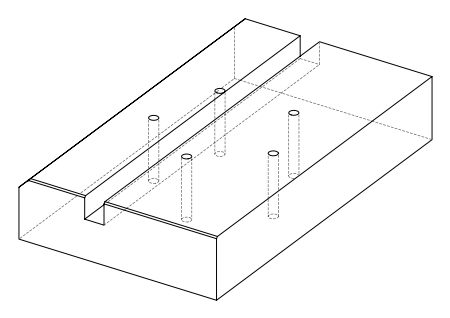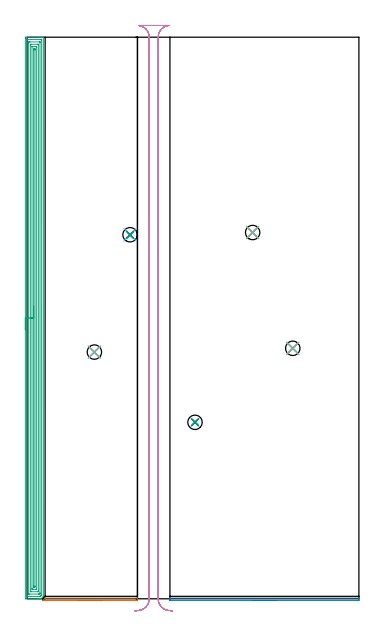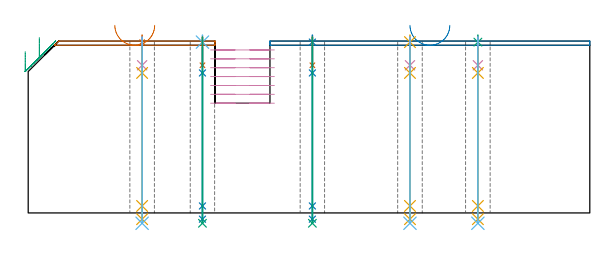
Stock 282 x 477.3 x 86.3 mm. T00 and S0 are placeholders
(PLAN: 24 operations, 17 tool changes, 44.6 min)
(1 AREA_MILL | FG_CHAMFER_SURFACE | UGT0205_001 | 0.79 min | 186 mm3)
(2 AREA_MILL_1 | FG_CHAMFER_SURFACE_1 | UGT0205_001 | 1.43 min | 359 mm3)
(3 AREA_MILL_2 | FG_CHAMFER_SURFACE_2 | UGT0205_001 | 23.15 min | 55855 mm3)
(4 MILL_RECTANGULAR_SLOT | SLOT_RECTANGULAR | UGT0201_094 | Follow Part, ap 5, ae 75% | 14.76 min | 411009 mm3)
(5 SPOT_DRILL | STEP1HOLE | NXT0321_9005460120000 | 0.03 min | 15 mm3)
(6 SPOT_DRILL_1 | STEP1HOLE_1 | NXT0321_9005460120000 | 0.03 min | 41 mm3)
(7 SPOT_DRILL_2 | STEP1HOLE_2 | NXT0321_9005460120000 | 0.03 min | 47 mm3)
(8 SPOT_DRILL_3 | STEP1HOLE_3 | NXT0321_9005460120000 | 0.03 min | 25 mm3)
(9 SPOT_DRILL_4 | STEP1HOLE_4 | NXT0321_9005460120000 | 0.03 min | 14 mm3)
(10 DRILL_BLIND_HOLE_INTO_CENTER | STEP1HOLE | NXT0301_052 | 0.06 min | 538 mm3)
(11 GUN_DRILL_THROUGH_HOLE | STEP1HOLE | UGT0307_003 | 0.43 min | 2920 mm3)
(12 DRILL_TO_ENLARGE_THROUGH_HOLE | STEP1HOLE | UGT0301_232 | 0.38 min | 6740 mm3)
(13 DRILL_BLIND_HOLE_INTO_CENTER_1 | STEP1HOLE_1 | NXT0301_052 | 0.06 min | 564 mm3)
(14 GUN_DRILL_THROUGH_HOLE_1 | STEP1HOLE_1 | UGT0307_003 | 0.43 min | 2846 mm3)
(15 DRILL_TO_ENLARGE_THROUGH_HOLE_1 | STEP1HOLE_1 | UGT0301_232 | 0.38 min | 6779 mm3)
(16 DRILL_BLIND_HOLE_INTO_CENTER_2 | STEP1HOLE_2 | NXT0301_052 | 0.06 min | 565 mm3)
(17 GUN_DRILL_THROUGH_HOLE_2 | STEP1HOLE_2 | UGT0307_003 | 0.43 min | 2890 mm3)
(18 DRILL_TO_ENLARGE_THROUGH_HOLE_2 | STEP1HOLE_2 | UGT0301_232 | 0.38 min | 6755 mm3)
(19 DRILL_BLIND_HOLE_INTO_CENTER_3 | STEP1HOLE_3 | NXT0301_052 | 0.06 min | 570 mm3)
(20 GUN_DRILL_THROUGH_HOLE_3 | STEP1HOLE_3 | UGT0307_003 | 0.43 min | 2851 mm3)
(21 DRILL_TO_ENLARGE_THROUGH_HOLE_3 | STEP1HOLE_3 | UGT0301_232 | 0.38 min | 6797 mm3)
(22 DRILL_BLIND_HOLE_INTO_CENTER_4 | STEP1HOLE_4 | NXT0301_052 | 0.06 min | 563 mm3)
(23 GUN_DRILL_THROUGH_HOLE_4 | STEP1HOLE_4 | UGT0307_003 | 0.43 min | 2884 mm3)
(24 DRILL_TO_ENLARGE_THROUGH_HOLE_4 | STEP1HOLE_4 | UGT0301_232 | 0.38 min | 6760 mm3)
(TOOL UGT0205_001 | Chamfer Mill 20 x 3 x 45 deg. | D20 FL50 Z2)
(TOOL UGT0201_094 | End mill 20 mm | D20 FL38 Z4)
(TOOL NXT0321_9005460120000 | NC Spot Drill, 142deg, 12mm, Carbide, Uncoated | D12 PA142 FL30 Z2)
(TOOL NXT0301_052 | Carbide Drill 8.1mm [860.1-0810-024A1-MM 2214] | D8.1 PA140 FL47 Z2)
(TOOL UGT0307_003 | Gun Drill 7 mm | D7 PA130 FL24 Z1)
(TOOL UGT0301_232 | Twist Drill 12.3 mm | D12.3 PA118 FL97 Z2)
(OP 1 AREA_MILL)
G17 G21 G94 G90
T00 M6
G54
G17 G0 G90 X63.5 Y-1.5 S1061 M3
G43 Z96.3 H0
Z94.2
G94 G1 X63.462 Z93.328 F250.
X63.348 Z92.464
X63.159 Z91.612
X62.897 Z90.78
X62.563 Z89.974
X62.16 Z89.2
X61.692 Z88.464
X61.16 Z87.772
X60.571 Z87.129
X59.928 Z86.54
X59.236 Z86.008
X58.5 Z85.54
X57.726 Z85.137
X56.92 Z84.803
X56.088 Z84.541
X55.236 Z84.352
X54.372 Z84.238
X53.5 Z84.2
X13.293
X13.206 Y-1.498
Y-1.493 Z84.205
X13.503 Y-1.196 Z84.503
X15.175 Y0.475 Z86.175
X15.294 Y0.594 Z86.292
X15.585 Y0.6 Z86.3
X93.645
X93.79 Y0.597 Z86.288
X93.793 Y0.548 Z86.239
X93.8 Y0.181 Z85.88
Y-0.277 Z85.422
Y-0.896 Z84.799
Y-1.205 Z84.491
X93.798 Y-1.491 Z84.205
X93.645 Y-1.5 Z84.2
X53.5
X52.628 Z84.238
X51.764 Z84.352
X50.912 Z84.541
X50.08 Z84.803
X49.274 Z85.137
X48.5 Z85.54
X47.764 Z86.008
X47.072 Z86.54
X46.429 Z87.129
X45.84 Z87.772
X45.308 Z88.464
X44.84 Z89.2
X44.437 Z89.974
X44.103 Z90.78
X43.841 Z91.612
X43.652 Z92.463
X43.538 Z93.328
X43.5 Z94.2
G0 Z96.3
M5
M2
(OP 2 AREA_MILL_1)
G17 G21 G94 G90
T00 M6
G54
G17 G0 G90 X211.7 Y-1.5 S1061 M3
G43 Z96.3 H0
Z94.2
G94 G1 X211.662 Z93.328 F250.
X211.548 Z92.464
X211.359 Z91.612
X211.097 Z90.78
X210.763 Z89.974
X210.36 Z89.2
X209.892 Z88.464
X209.36 Z87.772
X208.771 Z87.129
X208.128 Z86.54
X207.436 Z86.008
X206.7 Z85.54
X205.926 Z85.137
X205.12 Z84.803
X204.288 Z84.541
X203.437 Z84.352
X202.572 Z84.238
X201.7 Z84.2
X121.981
X121.837 Y-1.499 Z84.201
X121.536 Y-1.495 Z84.205
X121.402 Y-1.491
X121.4 Y-1.168 Z84.528
Y-0.896 Z84.799
Y-0.352 Z85.347
Y-0.004 Z85.695
Y0.232 Z85.931
X121.408 Y0.555 Z86.246
X121.41 Y0.597 Z86.289
X121.536 Y0.6 Z86.3
X281.864
X281.937 Y0.596 Z86.29
X281.992 Y0.562 Z86.254
X281.995 Y0.553 Z86.245
X282. Y0.232 Z85.931
Y-0.352 Z85.347
Y-0.896 Z84.799
Y-1.168 Z84.528
X281.998 Y-1.491 Z84.205
X281.864 Y-1.5 Z84.2
X201.7
X200.828 Z84.238
X199.964 Z84.352
X199.112 Z84.541
X198.28 Z84.803
X197.474 Z85.137
X196.7 Z85.54
X195.964 Z86.008
X195.272 Z86.54
X194.629 Z87.129
X194.04 Z87.772
X193.509 Z88.464
X193.04 Z89.2
X192.637 Z89.974
X192.303 Z90.78
X192.041 Z91.612
X191.852 Z92.464
X191.738 Z93.328
X191.7 Z94.2
G0 Z96.3
M5
M2
(OP 3 AREA_MILL_2)
G17 G21 G94 G90
T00 M6
G54
G17 G0 G90 X-1.5 Y228.65 S1061 M3
G43 Z96.3 H0
Z81.
G94 G1 Y228.688 Z80.128 F250.
Y228.802 Z79.263
Y228.991 Z78.412
Y229.253 Z77.58
Y229.587 Z76.774
Y229.99 Z76.
Y230.458 Z75.264
Y230.99 Z74.572
Y231.579 Z73.929
Y232.222 Z73.34
Y232.914 Z72.808
Y233.65 Z72.34
Y234.424 Z71.937
Y235.23 Z71.603
Y236.062 Z71.341
Y236.914 Z71.152
Y237.778 Z71.038
Y238.65 Z71.
Y476.339
X-1.499 Y476.684 Z71.001
X-1.494 Y477.226 Z71.004
X-1.492 Y477.292 Z71.006
X-0.955 Y477.3 Z71.542
X10.591 Z83.085
X11.142 Z83.639
X11.479 Z83.975
X12.031 Z84.527
X12.367 Z84.862
X13.388 Z85.887
X13.764 Y477.292 Z86.255
X13.797 Y477.29 Z86.288
X13.8 Y477.131 Z86.3
Y2.402
X13.799 Y2.105 Z86.285
X13.712 Y2.012 Z86.211
X11.775 Y0.074 Z84.274
X11.719 Y0.02 Z84.218
X11.691 Y0.001 Z84.189
X11.479 Y0. Z83.977
X11.418 Z83.917
X10.591 Z83.085
X9.366 Z81.863
X8.814 Z81.308
X-1.232 Y0.001 Z71.266
X-1.492 Y0.01 Z71.006
X-1.499 Y0.27 Z70.999
Y0.294
X-1.5 Y238.65 Z71.
X-0.086 Z72.414
X-0.085 Y474.916 Z72.415
X-0.067 Y475.29 Z72.433
X0.423 Y475.298 Z72.923
X3.752 Y475.3 Z76.252
X11.479 Z83.979
X11.969 Y475.298 Z84.469
X12.367 Y475.29 Z84.867
X12.385 Y474.898 Z84.885
Y474.879
Y3.295
X12.384 Y3.278 Z84.884
X12.367 Y3.129 Z84.867
X12.009 Y2.763 Z84.509
X11.652 Y2.402 Z84.152
X11.565 Y2.316 Z84.065
X11.479 Y2.233 Z83.979
X11.232 Y2.01 Z83.732
X10.988 Y2.002 Z83.488
X10.591 Y2.001 Z83.091
X10.102 Y2. Z82.602
X0.821 Z73.321
X0.331 Y2.002 Z72.831
X-0.067 Y2.01 Z72.433
X-0.085 Y2.402 Z72.415
Y2.421
X-0.086 Y238.65 Z72.414
X1.328 Z73.828
X1.329 Y472.218 Z73.829
X1.33 Y472.6 Z73.83
X1.335 Y473.112 Z73.835
X1.341 Y473.29 Z73.841
X1.524 Y473.298 Z74.024
X1.709 Y473.299 Z74.209
X2.41 Y473.3 Z74.91
X10.591 Y473.299 Z83.091
X10.778 Y473.295 Z83.278
X10.902 Y473.29 Z83.402
X10.965 Y473.277 Z83.465
X10.967 Y473.239 Z83.467
X10.969 Y473.112 Z83.469
X10.971 Y472.729 Z83.471
Y5.082
X10.969 Y4.701 Z83.469
X10.964 Y4.188 Z83.464
X10.852 Y4.063 Z83.352
X10.815 Y4.026 Z83.315
X10.771 Y4.007 Z83.271
X10.591 Y4.004 Z83.091
X9.89 Y4. Z82.39
X9.703 Z82.203
X1.709 Y4.001 Z74.209
X1.522 Y4.005 Z74.022
X1.398 Y4.01 Z73.898
X1.335 Y4.023 Z73.835
X1.333 Y4.061 Z73.833
X1.33 Y4.188 Z73.83
X1.329 Y4.571 Z73.829
X1.328 Y238.65 Z73.828
X2.743 Z75.243
Y470.432
X2.747 Y471.175 Z75.247
X2.749 Y471.277 Z75.249
X2.839 Y471.29 Z75.339
X3.054 Y471.295 Z75.554
X3.486 Y471.3 Z75.986
X3.511 Z76.011
X8.839 Z81.339
X9.254 Y471.295 Z81.754
X9.462 Y471.29 Z81.962
X9.551 Y471.282 Z82.051
X9.552 Y471.214 Z82.052
X9.557 Y470.578 Z82.057
Y6.868
X9.553 Y6.125 Z82.053
X9.551 Y6.023 Z82.051
X9.461 Y6.01 Z81.961
X9.246 Y6.005 Z81.746
X8.814 Y6. Z81.314
X8.789 Z81.289
X3.461 Z75.961
X3.045 Y6.005 Z75.545
X2.838 Y6.01 Z75.338
X2.749 Y6.018 Z75.249
X2.748 Y6.086 Z75.248
X2.743 Y6.722 Z75.243
Y238.65
X4.157 Z76.657
X4.158 Y469.082 Z76.658
X4.16 Y469.227 Z76.66
X4.163 Y469.278 Z76.663
X4.166 Y469.291 Z76.666
X4.171 Y469.294 Z76.671
X4.211 Y469.297 Z76.711
X4.374 Y469.299 Z76.874
X4.611 Y469.3 Z77.111
X7.276 Y469.299 Z79.776
X7.926 Y469.293 Z80.426
X8.136 Y469.29 Z80.636
X8.141 Y468.864 Z80.641
X8.142 Y468.646 Z80.642
Y8.218
X8.14 Y8.073 Z80.64
X8.137 Y8.022 Z80.637
X8.134 Y8.009 Z80.634
X8.129 Y8.006 Z80.629
X8.089 Y8.003 Z80.589
X7.926 Y8.001 Z80.426
X7.689 Y8. Z80.189
X5.024 Y8.001 Z77.524
X4.374 Y8.007 Z76.874
X4.164 Y8.01 Z76.664
X4.159 Y8.436 Z76.659
X4.158 Y8.654 Z76.658
X4.157 Y238.65 Z76.657
X5.571 Z78.071
Y466.548
X5.573 Y466.859 Z78.073
X5.576 Y467.15 Z78.076
X5.578 Y467.286 Z78.078
X5.718 Y467.294 Z78.218
X6.15 Y467.297 Z78.65
X6.604 Y467.296 Z79.104
X6.709 Y467.29 Z79.209
X6.722 Y467.28 Z79.222
X6.724 Y467.247 Z79.224
X6.727 Y467.172 Z79.227
X6.728 Y466.859 Z79.228
X6.729 Y466.277 Z79.229
Y10.752
X6.727 Y10.441 Z79.227
X6.724 Y10.15 Z79.224
X6.722 Y10.014 Z79.222
X6.582 Y10.006 Z79.082
X6.15 Y10.003 Z78.65
X5.696 Y10.004 Z78.196
X5.591 Y10.01 Z78.091
X5.578 Y10.02 Z78.078
X5.575 Y10.053 Z78.075
X5.573 Y10.128 Z78.073
X5.572 Y10.441 Z78.072
X5.571 Y11.023 Z78.071
Y238.65
Y239.522 Z78.109
Y240.386 Z78.223
Y241.238 Z78.412
Y242.07 Z78.674
Y242.876 Z79.008
Y243.65 Z79.411
Y244.386 Z79.88
Y245.078 Z80.411
Y245.721 Z81.
Y246.31 Z81.643
Y246.842 Z82.335
Y247.31 Z83.071
Y247.713 Z83.845
Y248.047 Z84.651
Y248.309 Z85.483
Y248.498 Z86.335
Y248.612 Z87.2
Y248.65 Z88.071
G0 Z96.3
M5
M2
(OP 4 MILL_RECTANGULAR_SLOT)
G17 G21 G94 G90
T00 M6
G54
G17 G0 G90 X123.617 Y-10.202 S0 M3
G43 Z96.3 H0
Z81.843
G94 G1 X120.626 Y-9.97 F250.
G2 X111.4 Y0. R10. F500.
G1 Y477.3
G2 X120.626 Y487.27 R10.
G1 Y487.3
X94.574
Y487.27
G2 X103.8 Y477.3 R10.
G1 Y0.
G2 X94.574 Y-9.97 R10.
G1 X91.583 Y-10.202 F250.
G0 X123.617 Z77.386
G1 X120.626 Y-9.97
G2 X111.4 Y0. R10. F500.
G1 Y477.3
G2 X120.626 Y487.27 R10.
G1 Y487.3
X94.574
Y487.27
G2 X103.8 Y477.3 R10.
G1 Y0.
G2 X94.574 Y-9.97 R10.
G1 X91.583 Y-10.202 F250.
G0 X123.617 Z72.929
G1 X120.626 Y-9.97
G2 X111.4 Y0. R10. F500.
G1 Y477.3
G2 X120.626 Y487.27 R10.
G1 Y487.3
X94.574
Y487.27
G2 X103.8 Y477.3 R10.
G1 Y0.
G2 X94.574 Y-9.97 R10.
G1 X91.583 Y-10.202 F250.
G0 X123.617 Z68.471
G1 X120.626 Y-9.97
G2 X111.4 Y0. R10. F500.
G1 Y477.3
G2 X120.626 Y487.27 R10.
G1 Y487.3
X94.574
Y487.27
G2 X103.8 Y477.3 R10.
G1 Y0.
G2 X94.574 Y-9.97 R10.
G1 X91.583 Y-10.202 F250.
G0 X123.617 Z64.014
G1 X120.626 Y-9.97
G2 X111.4 Y0. R10. F500.
G1 Y477.3
G2 X120.626 Y487.27 R10.
G1 Y487.3
X94.574
Y487.27
G2 X103.8 Y477.3 R10.
G1 Y0.
G2 X94.574 Y-9.97 R10.
G1 X91.583 Y-10.202 F250.
G0 X123.617 Z59.557
G1 X120.626 Y-9.97
G2 X111.4 Y0. R10. F500.
G1 Y477.3
G2 X120.626 Y487.27 R10.
G1 Y487.3
X94.574
Y487.27
G2 X103.8 Y477.3 R10.
G1 Y0.
G2 X94.574 Y-9.97 R10.
G1 X91.583 Y-10.202 F250.
G0 X123.617 Z55.1
G1 X120.626 Y-9.97
G2 X111.4 Y0. R10. F500.
G1 Y477.3
G2 X120.626 Y487.27 R10.
G1 Y487.3
X94.574
Y487.27
G2 X103.8 Y477.3 R10.
G1 Y0.
G2 X94.574 Y-9.97 R10.
G1 X91.583 Y-10.202 F250.
G0 Z96.3
M5
M2
(OP 5 SPOT_DRILL)
G17 G21 G94 G90
T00 M6
G54
G17 G0 G90 X191.7 Y311.3 S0 M3
G43 Z96.3 H0
G94 G81 G98 Z85.771 F250. R89.3
G80
M5
M2
(OP 6 SPOT_DRILL_1)
G17 G21 G94 G90
T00 M6
G54
G17 G0 G90 X87.5 Y309.4 S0 M3
G43 Z96.3 H0
G94 G81 G98 Z85.771 F250. R89.3
G80
M5
M2
(OP 7 SPOT_DRILL_2)
G17 G21 G94 G90
T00 M6
G54
G17 G0 G90 X57.2 Y209.7 S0 M3
G43 Z96.3 H0
G94 G81 G98 Z85.771 F250. R89.3
G80
M5
M2
(OP 8 SPOT_DRILL_3)
G17 G21 G94 G90
T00 M6
G54
G17 G0 G90 X142.7 Y150. S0 M3
G43 Z96.3 H0
G94 G81 G98 Z85.771 F250. R89.3
G80
M5
M2
(OP 9 SPOT_DRILL_4)
G17 G21 G94 G90
T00 M6
G54
G17 G0 G90 X225.8 Y212.9 S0 M3
G43 Z96.3 H0
G94 G81 G98 Z85.771 F250. R89.3
G80
M5
M2
(OP 10 DRILL_BLIND_HOLE_INTO_CENTER)
G17 G21 G94 G90
T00 M6
G54
G17 G0 G90 X191.7 Y311.3 S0 M3
G43 Z96.3 H1
G94 G81 G98 Z74.15 F250. R88.3
G80
M5
M2
(OP 11 GUN_DRILL_THROUGH_HOLE)
G17 G21 G94 G90
T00 M6
G54
G17 G0 G90 X191.7 Y311.3 M8
G43 Z96.3 H0
Z83.265
S716 M3
G94 G1 Z70.292 F125. M26
G4 X.084
Z3.5 F250.
G4 X.084
Z-3.132 F125.
G4 X.084
M5
M9
G0 Z83.265
Z96.3
M2
(OP 12 DRILL_TO_ENLARGE_THROUGH_HOLE)
G17 G21 G94 G90
T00 M6
G54
G17 G0 G90 X191.7 Y311.3 S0 M3
G43 Z96.3 H0
G94 G73 G98 Z-5.195 F250. Q11.437 R88.3
G80
M5
M2
(OP 13 DRILL_BLIND_HOLE_INTO_CENTER_1)
G17 G21 G94 G90
T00 M6
G54
G17 G0 G90 X87.5 Y309.4 S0 M3
G43 Z96.3 H1
G94 G81 G98 Z74.15 F250. R88.3
G80
M5
M2
(OP 14 GUN_DRILL_THROUGH_HOLE_1)
G17 G21 G94 G90
T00 M6
G54
G17 G0 G90 X87.5 Y309.4 M8
G43 Z96.3 H0
Z83.265
S716 M3
G94 G1 Z70.292 F125. M26
G4 X.084
Z3.5 F250.
G4 X.084
Z-3.132 F125.
G4 X.084
M5
M9
G0 Z83.265
Z96.3
M2
(OP 15 DRILL_TO_ENLARGE_THROUGH_HOLE_1)
G17 G21 G94 G90
T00 M6
G54
G17 G0 G90 X87.5 Y309.4 S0 M3
G43 Z96.3 H0
G94 G73 G98 Z-5.195 F250. Q11.437 R88.3
G80
M5
M2
(OP 16 DRILL_BLIND_HOLE_INTO_CENTER_2)
G17 G21 G94 G90
T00 M6
G54
G17 G0 G90 X57.2 Y209.7 S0 M3
G43 Z96.3 H1
G94 G81 G98 Z74.15 F250. R88.3
G80
M5
M2
(OP 17 GUN_DRILL_THROUGH_HOLE_2)
G17 G21 G94 G90
T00 M6
G54
G17 G0 G90 X57.2 Y209.7 M8
G43 Z96.3 H0
Z83.265
S716 M3
G94 G1 Z70.292 F125. M26
G4 X.084
Z3.5 F250.
G4 X.084
Z-3.132 F125.
G4 X.084
M5
M9
G0 Z83.265
Z96.3
M2
(OP 18 DRILL_TO_ENLARGE_THROUGH_HOLE_2)
G17 G21 G94 G90
T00 M6
G54
G17 G0 G90 X57.2 Y209.7 S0 M3
G43 Z96.3 H0
G94 G73 G98 Z-5.195 F250. Q11.437 R88.3
G80
M5
M2
(OP 19 DRILL_BLIND_HOLE_INTO_CENTER_3)
G17 G21 G94 G90
T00 M6
G54
G17 G0 G90 X142.7 Y150. S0 M3
G43 Z96.3 H1
G94 G81 G98 Z74.15 F250. R88.3
G80
M5
M2
(OP 20 GUN_DRILL_THROUGH_HOLE_3)
G17 G21 G94 G90
T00 M6
G54
G17 G0 G90 X142.7 Y150. M8
G43 Z96.3 H0
Z83.265
S716 M3
G94 G1 Z70.292 F125. M26
G4 X.084
Z3.5 F250.
G4 X.084
Z-3.132 F125.
G4 X.084
M5
M9
G0 Z83.265
Z96.3
M2
(OP 21 DRILL_TO_ENLARGE_THROUGH_HOLE_3)
G17 G21 G94 G90
T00 M6
G54
G17 G0 G90 X142.7 Y150. S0 M3
G43 Z96.3 H0
G94 G73 G98 Z-5.195 F250. Q11.437 R88.3
G80
M5
M2
(OP 22 DRILL_BLIND_HOLE_INTO_CENTER_4)
G17 G21 G94 G90
T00 M6
G54
G17 G0 G90 X225.8 Y212.9 S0 M3
G43 Z96.3 H1
G94 G81 G98 Z74.15 F250. R88.3
G80
M5
M2
(OP 23 GUN_DRILL_THROUGH_HOLE_4)
G17 G21 G94 G90
T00 M6
G54
G17 G0 G90 X225.8 Y212.9 M8
G43 Z96.3 H0
Z83.265
S716 M3
G94 G1 Z70.292 F125. M26
G4 X.084
Z3.5 F250.
G4 X.084
Z-3.132 F125.
G4 X.084
M5
M9
G0 Z83.265
Z96.3
M2
(OP 24 DRILL_TO_ENLARGE_THROUGH_HOLE_4)
G17 G21 G94 G90
T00 M6
G54
G17 G0 G90 X225.8 Y212.9 S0 M3
G43 Z96.3 H0
G94 G73 G98 Z-5.195 F250. Q11.437 R88.3
G80
M5
M2
